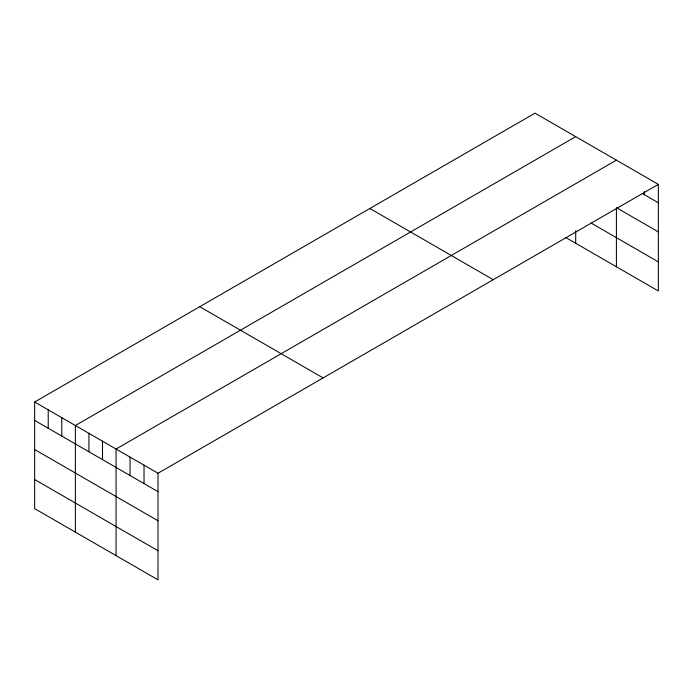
<?xml version="1.0" encoding="UTF-8"?>
<svg xmlns="http://www.w3.org/2000/svg" width="693" height="693" viewBox="0 0 693 693"><rect width="100%" height="100%" fill="white"/><g stroke="black" fill="none" stroke-linecap="round" stroke-linejoin="round"><path stroke-width="1.04" d="M34.65 402.018L158.013 473.241L158.013 579.842L34.65 508.619L34.65 402.018L534.987 113.158L658.35 184.381L658.35 290.982L565.748 237.517M575.692 136.66L75.364 425.528L75.364 532.129M616.406 160.161L116.069 449.029L116.069 555.63M158.013 473.241L658.35 184.381M642.506 193.642L658.35 202.789M616.406 207.675L658.35 231.886M591.077 223.033L658.35 261.876M369.871 208.48L493.243 279.703M199.757 306.696L323.129 377.919M34.65 420.426L158.013 491.649M34.65 449.532L158.013 520.755M34.65 479.521L158.013 550.744M644.369 191.467L644.369 194.716M616.406 208.749L616.406 266.762M575.692 230.786L575.692 243.26M144.031 465.176L144.031 483.584M130.05 457.103L130.05 475.511M102.503 441.198L102.503 459.598M88.929 433.359L88.929 451.767M61.79 417.688L61.79 436.096M48.224 409.858L48.224 428.265"/></g></svg>
